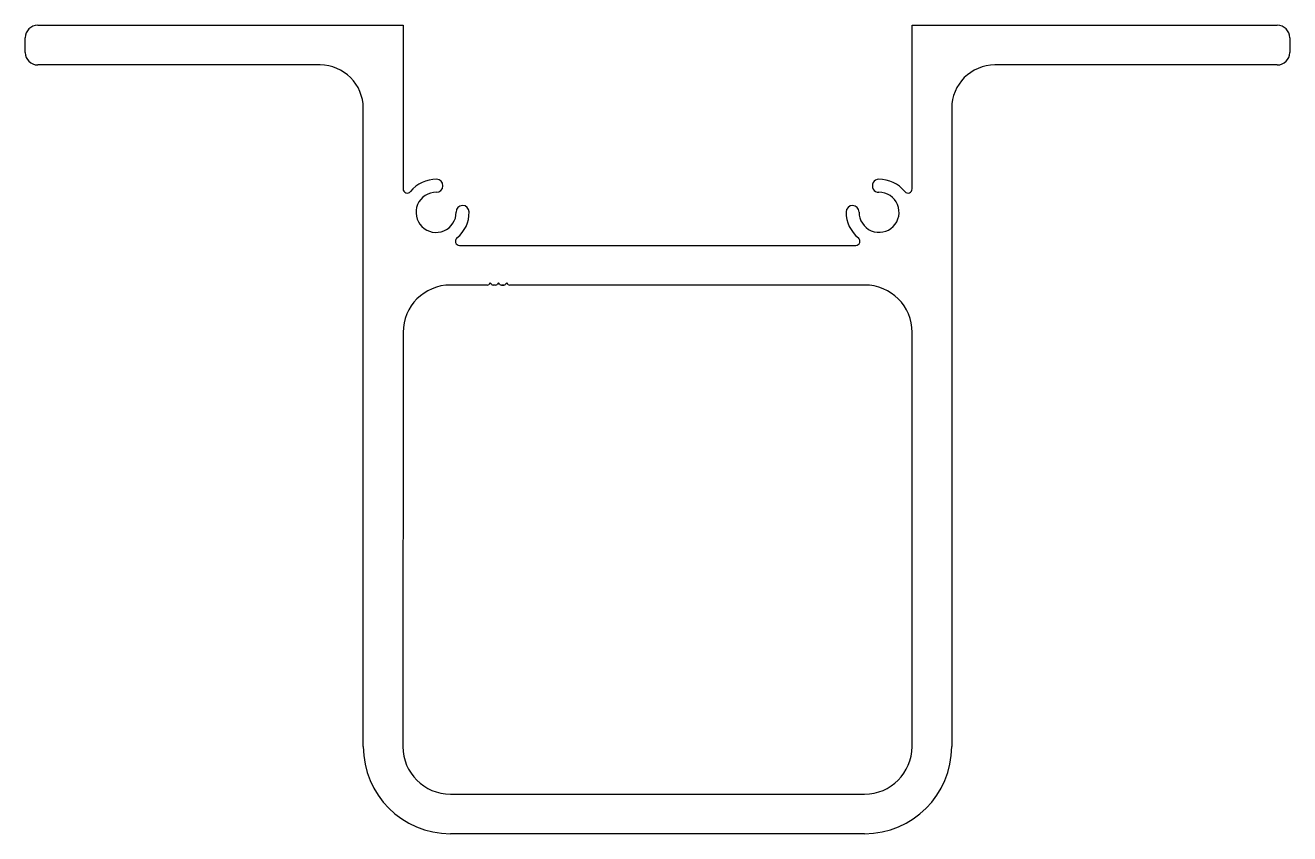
# Model space of a CAD drawing. Extents: x -76 to 76, y 3 to 100.
import ezdxf

# ---------------------------------------------------------------- set-up
doc = ezdxf.new("R2010")
doc.units = 0
doc.layers.get('0').update_dxf_attribs({"linetype": 'CONTINUOUS'})
doc.layers.add('1', color=7, linetype='CONTINUOUS')

msp = doc.modelspace()

# ---------------------------------------------------------------- linework, layer by layer
at = {"color": 7}
for p, q in [((-74.67, 100.33), (-30.63, 100.33)), ((-30.63, 100.33), (-30.63, 80.61)), ((30.73, 80.61), (30.73, 100.33)), ((30.73, 100.33), (74.73, 100.33)), ((-76.17, 97.05), (-76.17, 98.83)), ((76.23, 98.83), (76.23, 97.05)), ((-40.64, 95.55), (-74.67, 95.55)), ((74.73, 95.55), (40.7, 95.55)), ((-35.43, 13.39), (-35.43, 90.34)), ((35.49, 90.34), (35.49, 13.39)), ((-23.83, 73.81), (23.93, 73.81)), ((24.99, 2.89), (-24.93, 2.89))]:
    msp.add_line(p, q, dxfattribs=at)
for centre, radius, start, end in [((-74.67, 98.83), 1.5, 90, 180), ((74.73, 98.83), 1.5, 0, 90), ((-74.67, 97.05), 1.5, 180, 270), ((74.73, 97.05), 1.5, 270, 0), ((-40.64, 90.34), 5.21, 360, 90), ((40.7, 90.34), 5.21, 90, 180), ((-26.65, 77.79), 3.98, 89.2829, 140.967), ((-26.61, 80.99), 0.783, 269.2829, 89.2829), ((26.71, 80.99), 0.782, 90.7171, 270.7171), ((26.75, 77.79), 3.98, 39.033, 90.7171), ((-30.13, 80.61), 0.5, 180, 320.9656), ((-26.65, 77.79), 2.42, 89.2829, 0.7171), ((26.74, 77.79), 2.41, 179.3267, 90.6733), ((30.23, 80.61), 0.5, 219.0344, 359.9992), ((-23.46, 77.83), 0.782, 0.7171, 180.7171), ((-26.65, 77.79), 3.98, 309.033, 0.7171), ((23.55, 77.83), 0.783, 359.2829, 179.2829), ((26.75, 77.79), 3.98, 179.2829, 230.967), ((-23.83, 74.31), 0.5, 129.0347, 269.999), ((23.93, 74.31), 0.5, 270.0009, 50.9654), ((-24.93, 13.39), 10.5, 180, 270), ((24.99, 13.39), 10.5, 270, 360)]:
    msp.add_arc(centre, radius, start, end, dxfattribs=at)
at = {"layer": '1', "color": 7, "linetype": 'CONTINUOUS'}
for p, q in [((-20.48, 69.03), (-24.91, 69.03)), ((-20.48, 69.03), (-20.48, 69.03)), ((-20.14, 69.28), (-20.31, 69.11)), ((-19.95, 69.11), (-20.12, 69.28)), ((-19.48, 69.03), (-19.78, 69.03)), ((-19.14, 69.28), (-19.31, 69.11)), ((-18.95, 69.11), (-19.12, 69.28)), ((-18.48, 69.03), (-18.78, 69.03)), ((-18.78, 69.03), (-18.48, 69.03)), ((-18.48, 69.03), (-18.78, 69.03)), ((-18.78, 69.03), (-18.48, 69.03)), ((-18.48, 69.03), (-18.78, 69.03)), ((-18.14, 69.28), (-18.31, 69.11)), ((-17.95, 69.11), (-18.13, 69.28)), ((-17.78, 69.03), (-17.78, 69.03)), ((-17.78, 69.03), (-17.78, 69.03)), ((25.01, 69.03), (-17.78, 69.03)), ((-30.63, 63.31), (-30.65, 13.39)), ((30.71, 13.39), (30.73, 63.31)), ((-24.93, 7.67), (24.99, 7.67))]:
    msp.add_line(p, q, dxfattribs=at)
for centre, radius, start, end in [((-24.91, 63.31), 5.72, 90, 180), ((-20.48, 69.28), 0.25, 270, 315), ((-20.13, 69.27), 0.008, 45, 135), ((-19.78, 69.28), 0.25, 225, 270), ((-19.48, 69.28), 0.25, 270, 315), ((-19.13, 69.27), 0.008, 45, 135), ((-18.78, 69.28), 0.25, 225, 270), ((-18.48, 69.28), 0.25, 270, 315), ((-18.13, 69.27), 0.008, 45, 135), ((-17.78, 69.28), 0.25, 225, 270), ((25.01, 63.31), 5.72, 0, 90), ((-24.93, 13.39), 5.72, 180, 270), ((24.99, 13.39), 5.72, 270, 0)]:
    msp.add_arc(centre, radius, start, end, dxfattribs=at)

doc.saveas('drawing.dxf')
